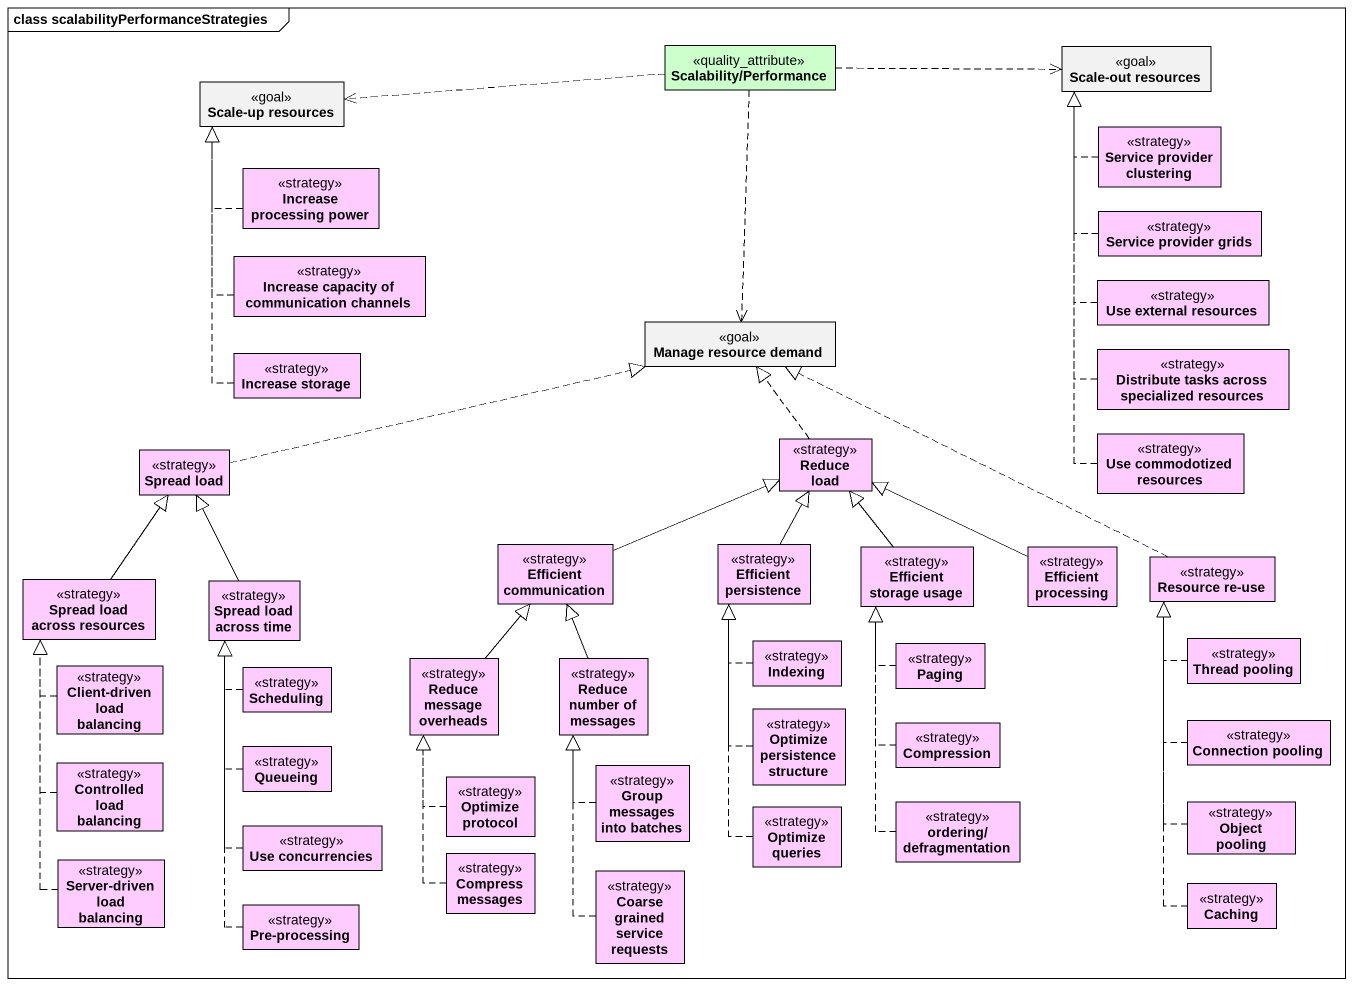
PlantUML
@startuml
mainframe class scalabilityPerformanceStrategies
hide circle
hide empty members
class "Scalability/Performance" as Scalability_Performance <<quality_attribute>> #CCFFCC
class "Scale-out resources" as Scale_out_resources <<goal>>
class "Scale-up resources" as Scale_up_resources <<goal>>
class "Service provider clustering" as Service_provider_clustering <<strategy>> #FFCCFF
class "Increase processing power" as Increase_processing_power <<strategy>> #FFCCFF
class "Service provider grids" as Service_provider_grids <<strategy>> #FFCCFF
class "Increase capacity of communication channels" as Increase_capacity_of <<strategy>> #FFCCFF
class "Use external resources" as Use_external_resources <<strategy>> #FFCCFF
class "Increase storage" as Increase_storage <<strategy>> #FFCCFF
class "Manage resource demand" as Manage_resource_demand <<goal>>
class "Distribute tasks across specialized resources" as Distribute_tasks_across <<strategy>> #FFCCFF
class "Spread load" as Spread_load <<strategy>> #FFCCFF
class "Reduce load" as Reduce_load <<strategy>> #FFCCFF
class "Use commodotized resources" as Use_commodotized_resources <<strategy>> #FFCCFF
class "Spread load across resources" as Spread_load_across_resources <<strategy>> #FFCCFF
class "Spread load across time" as Spread_load_across_time <<strategy>> #FFCCFF
class "Efficient communication" as Efficient_communication <<strategy>> #FFCCFF
class "Efficient persistence" as Efficient_persistence <<strategy>> #FFCCFF
class "Efficient storage usage" as Efficient_storage_usage <<strategy>> #FFCCFF
class "Efficient processing" as Efficient_processing <<strategy>> #FFCCFF
class "Resource re-use" as Resource_re_use <<strategy>> #FFCCFF
class Indexing <<strategy>> #FFCCFF
class "Thread pooling" as Thread_pooling <<strategy>> #FFCCFF
class "Client-driven load balancing" as Client_driven_load_balancing <<strategy>> #FFCCFF
class Scheduling <<strategy>> #FFCCFF
class "Reduce message overheads" as Reduce_message_overheads <<strategy>> #FFCCFF
class "Reduce number of messages" as Reduce_number_of_messages <<strategy>> #FFCCFF
class Paging <<strategy>> #FFCCFF
class Queueing <<strategy>> #FFCCFF
class "Optimize persistence structure" as Optimize_persistence <<strategy>> #FFCCFF
class Compression <<strategy>> #FFCCFF
class "Connection pooling" as Connection_pooling <<strategy>> #FFCCFF
class "Controlled load balancing" as Controlled_load_balancing <<strategy>> #FFCCFF
class "Optimize protocol" as Optimize_protocol <<strategy>> #FFCCFF
class "Group messages into batches" as Group_messages_into_batches <<strategy>> #FFCCFF
class "Optimize queries" as Optimize_queries <<strategy>> #FFCCFF
class "ordering/ defragmentation" as ordering_defragmentation <<strategy>> #FFCCFF
class "Object pooling" as Object_pooling <<strategy>> #FFCCFF
class "Server-driven load balancing" as Server_driven_load_balancing <<strategy>> #FFCCFF
class "Use concurrencies" as Use_concurrencies <<strategy>> #FFCCFF
class "Compress messages" as Compress_messages <<strategy>> #FFCCFF
class "Pre-processing" as Pre_processing <<strategy>> #FFCCFF
class "Coarse grained service requests" as Coarse_grained_service <<strategy>> #FFCCFF
class Caching <<strategy>> #FFCCFF
Scalability_Performance .right.> Scale_out_resources
Scalability_Performance .left.> Scale_up_resources
Scalability_Performance ..> Manage_resource_demand
Service_provider_clustering .up.|> Scale_out_resources
Increase_processing_power .up.|> Scale_up_resources
Service_provider_grids .up.|> Scale_out_resources
Increase_capacity_of .up.|> Scale_up_resources
Use_external_resources .up.|> Scale_out_resources
Increase_storage .up.|> Scale_up_resources
Distribute_tasks_across .up.|> Scale_out_resources
Spread_load .right.|> Manage_resource_demand
Reduce_load .up.|> Manage_resource_demand
Use_commodotized_resources .up.|> Scale_out_resources
Spread_load_across_resources -up-|> Spread_load
Spread_load_across_time -up-|> Spread_load
Efficient_communication -right-|> Reduce_load
Efficient_persistence -up-|> Reduce_load
Efficient_storage_usage -up-|> Reduce_load
Efficient_processing -left-|> Reduce_load
Resource_re_use .left.|> Manage_resource_demand
Indexing .up.|> Efficient_persistence
Thread_pooling .up.|> Resource_re_use
Client_driven_load_balancing .up.|> Spread_load_across_resources
Scheduling .up.|> Spread_load_across_time
Reduce_message_overheads -up-|> Efficient_communication
Reduce_number_of_messages -up-|> Efficient_communication
Paging .up.|> Efficient_storage_usage
Queueing .up.|> Spread_load_across_time
Optimize_persistence .up.|> Efficient_persistence
Compression .up.|> Efficient_storage_usage
Connection_pooling .up.|> Resource_re_use
Controlled_load_balancing .up.|> Spread_load_across_resources
Optimize_protocol .up.|> Reduce_message_overheads
Group_messages_into_batches .up.|> Reduce_number_of_messages
Optimize_queries .up.|> Efficient_persistence
ordering_defragmentation .up.|> Efficient_storage_usage
Object_pooling .up.|> Resource_re_use
Server_driven_load_balancing .up.|> Spread_load_across_resources
Use_concurrencies .up.|> Spread_load_across_time
Compress_messages .up.|> Reduce_message_overheads
Pre_processing .up.|> Spread_load_across_time
Coarse_grained_service .up.|> Reduce_number_of_messages
Caching .up.|> Resource_re_use
@enduml
